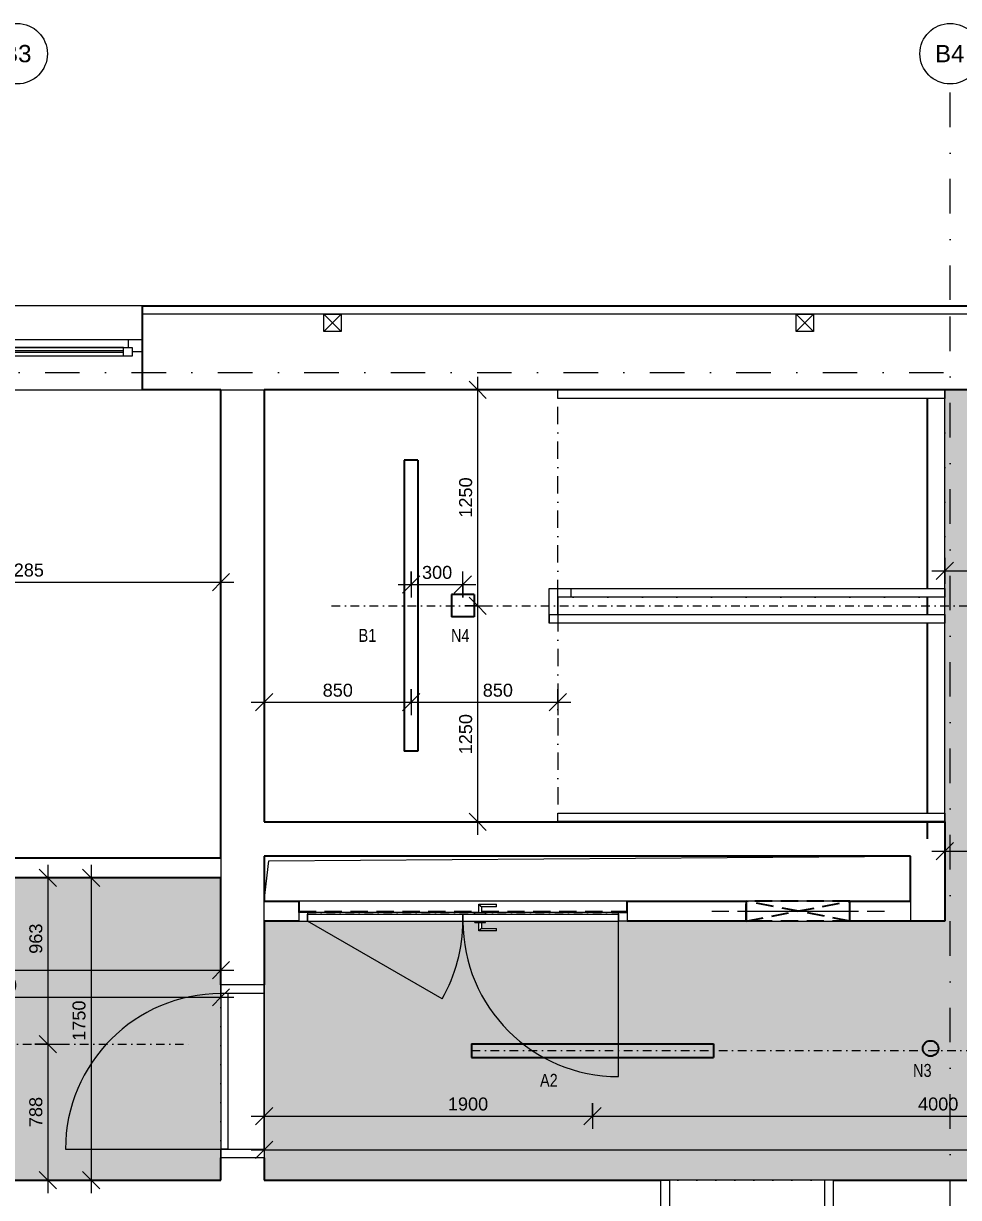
# Model space of a CAD drawing. Header units: millimetres. Extents: x -8169 to 42079, y -1655 to 57622.
# Drawn here: x 1807 to 7219, y 50828 to 57622 of the extents above; entities that cross this region are included whole.
import ezdxf

# ---------------------------------------------------------------- set-up
doc = ezdxf.new("R2010")
doc.units = ezdxf.units.MM
for name, pattern in [('ABMV_DashDot_2_2mm-S0_6mm', [110, 50, -30, 0, -30]), ('HA_Dash_3mm-S1mm', [150, 100, -50]), ('HA_DashDot_10mm-S3mm', [500, 200, -150, 0, -150]), ('HA_DashDot_2_2mm-S0_6mm', [110, 50, -30, 0, -30]), ('HA_DashDot_4mm-S1mm', [200, 100, -50, 0, -50])]:
    doc.linetypes.add(name, pattern=pattern)
for name, color, linetype, lineweight in [('-UNDERLAY_A-AREA-____-OTLN', 9, 'Continuous', 25), ('-UNDERLAY_A-FLOR-HRAL-OTLN', 9, 'Continuous', 9), ('-UNDERLAY_A-GENM-____-HDLN', 9, 'HA_Dash_3mm-S1mm', 9), ('-UNDERLAY_A-GENM-____-OTLN', 9, 'Continuous', 9), ('A-____-____-DIMS', 9, 'Continuous', 5), ('A-____-____-DIMS-50', 9, 'Continuous', 5), ('A-CLNG-____-OTLN', 9, 'Continuous', 9), ('A-CLNG-____-PATT', 9, 'Continuous', 9), ('A-DETL-____-OTLN', 9, 'Continuous', 25), ('A-DETL-GENF-OTLN', 9, 'Continuous', 9), ('A-DOOR-____-MCUT', 9, 'HA_DashDot_2_2mm-S0_6mm', 9), ('A-DOOR-____-OTLN', 9, 'Continuous', 9), ('A-DOOR-FRAM-OTLN', 9, 'Continuous', 9), ('A-GENM-____-HDLN', 9, 'HA_Dash_3mm-S1mm', 9), ('A-GENM-____-MCUT', 9, 'HA_Dash_3mm-S1mm', 25), ('A-GENM-____-OTLN', 9, 'Continuous', 9), ('A-GLAZ-____-MCUT', 9, 'Continuous', 5), ('A-GLAZ-____-OTLN', 9, 'Continuous', 5), ('A-WALL-____-MCUT', 9, 'Continuous', 25), ('A-WALL-____-OTLN', 9, 'Continuous', 9), ('E-LITE-EQPM-IDEN', 9, 'Continuous', 9), ('E-LITE-EQPM-OTLN', 9, 'Continuous', 9), ('I-WALL-____-MCUT', 9, 'Continuous', 25), ('I-WALL-____-OTLN', 9, 'Continuous', 9), ('M-HVAC-DUCT-OTLN', 9, 'Continuous', 9), ('S-GRID-____-IDEN', 9, 'Continuous', 9), ('S-GRID-____-OTLN', 9, 'Continuous', 5), ('S-STRS-____-MBND', 9, 'HA_DashDot_4mm-S1mm', 9)]:
    doc.layers.add(name, color=color, linetype=linetype, lineweight=lineweight)
doc.styles.add('Arial', font='arial.ttf', dxfattribs={"height": 100})
doc.styles.add('Arial_1', font='arial.ttf', dxfattribs={"height": 75})
doc.styles.add('Arial_2', font='arial.ttf', dxfattribs={"width": 0.8, "height": 75})
doc.dimstyles.new('Inner_Dimensions', dxfattribs={"dimscale": 304.8, "dimtxt": 76.519455, "dimasz": 0.328084, "dimexe": 0.246063, "dimexo": 0.0625, "dimgap": 0.032808, "dimtad": 1, "dimdec": 0, "dimzin": 0, "dimdsep": 46, "dimtxsty": 'Arial_1', "dimblk1": 'OBLIQUE', "dimblk2": 'OBLIQUE', "dimsah": 1, "dimcen": 0.09, "dimdle": 0.246063, "dimazin": 0, "dimtfac": 1, "dimtdec": 4, "dimtix": 1, "dimtmove": 0, "dimatfit": 3, "dimfxl": 0.246063, "dimfxlon": 1, "dimtvp": 1, "dimtolj": 1, "dimtzin": 0, "dimlwd": 9, "dimlwe": 9, "dimarcsym": 2})
doc.dimstyles.new('Inner_Dimensions_1', dxfattribs={"dimscale": 304.8, "dimtxt": 76.519455, "dimasz": 0.328084, "dimexe": 0.246063, "dimexo": 0.0625, "dimgap": 0.032808, "dimtad": 1, "dimdec": 0, "dimzin": 0, "dimdsep": 46, "dimtxsty": 'Arial_1', "dimblk1": 'OBLIQUE', "dimblk2": 'OBLIQUE', "dimsah": 1, "dimcen": 0.09, "dimdle": 0.246063, "dimazin": 0, "dimtfac": 1, "dimtdec": 4, "dimtix": 1, "dimtmove": 2, "dimatfit": 3, "dimfxl": 0.246063, "dimfxlon": 1, "dimtvp": 1, "dimtolj": 1, "dimtzin": 0, "dimlwd": 9, "dimlwe": 9, "dimarcsym": 2})

# ---------------------------------------------------------------- blocks, each defined once
blk = doc.blocks.new('Top Rail Type - Top Rail_Internal_-1408388-DPS_B - 1NP')
at = {"layer": '-UNDERLAY_A-FLOR-HRAL-OTLN'}
for p, q in [((4900.7, 55452.3), (4900.7, 55502.3)), ((4900.7, 55502.3), (7140.7, 55502.3)), ((7140.7, 55452.3), (4900.7, 55452.3)), ((7140.7, 55502.3), (7140.7, 55452.3))]:
    blk.add_line(p, q, dxfattribs=at)
blk = doc.blocks.new('Top Rail Type - Top Rail_Internal_-1408404-DPS_B - 1NP')
at = {"layer": '-UNDERLAY_A-FLOR-HRAL-OTLN'}
for p, q in [((4850.3, 54353.1), (4975.3, 54353.1)), ((4850.3, 54228.1), (4850.3, 54353.1)), ((4975.3, 54303.1), (4900.3, 54303.1)), ((4900.3, 54303.1), (4900.3, 54228.1)), ((4975.3, 54353.1), (7140.7, 54353.1)), ((4975.3, 54353.1), (4975.3, 54303.1)), ((7140.7, 54303.1), (4975.3, 54303.1)), ((7140.7, 54353.1), (7140.7, 54303.1)), ((4850.3, 54202.3), (4850.3, 54228.1)), ((4900.3, 54228.1), (4900.3, 54202.3)), ((4850.3, 54202.3), (4850.3, 54152.3)), ((4850.3, 54152.3), (4850.3, 54202.3)), ((4850.3, 54202.3), (7140.7, 54202.3)), ((7140.7, 54202.3), (7140.7, 54152.3)), ((7140.7, 54152.3), (4850.3, 54152.3))]:
    blk.add_line(p, q, dxfattribs=at)
blk = doc.blocks.new('Top Rail Type - Top Rail_Internal_-1876342-DPS_B - 1NP')
at = {"layer": '-UNDERLAY_A-FLOR-HRAL-OTLN'}
for p, q in [((4900.7, 53003.1), (4900.7, 53053.1)), ((4900.7, 53053.1), (7140.7, 53053.1)), ((7140.7, 53003.1), (4900.7, 53003.1)), ((7140.7, 53053.1), (7140.7, 53003.1))]:
    blk.add_line(p, q, dxfattribs=at)
blk = doc.blocks.new('HA_GM_Opening_Rectangle_WallBased - Default-2069226-DPS_B - 1NP')
at = {"layer": 'A-GENM-____-MCUT'}
for p, q in [((425, 57.5), (-175, -57.5)), ((-175, 57.5), (425, -57.5)), ((-175, 57.5), (-175, -57.5)), ((-175, 57.5), (425, 57.5)), ((425, 57.5), (425, -57.5)), ((-175, -57.5), (425, -57.5))]:
    blk.add_line(p, q, dxfattribs=at)
blk = doc.blocks.new('TB_Porotherm KP11_5_1000mm - TB_Porotherm KP11_5_1000mm-1925202-DPS_B - 1NP')
at = {"layer": '-UNDERLAY_A-GENM-____-HDLN'}
for p, q in [((500, 57.5), (-500, 57.5)), ((-500, 0), (500, 0)), ((-500, -57.5), (500, -57.5))]:
    blk.add_line(p, q, dxfattribs=at)
blk = doc.blocks.new('HA_DR_Single_Swing_Solid - In_BJ_900x2100_Vstupni-2124274-DPS_B - 1NP')
at = {"layer": 'A-DOOR-____-MCUT'}
for p, q in [((-450, 125), (450, 125)), ((-450, -125), (450, -125))]:
    blk.add_line(p, q, dxfattribs=at)
at = {"layer": 'A-DOOR-____-OTLN'}
for p, q in [((-500, 125), (500, 125)), ((-500, -125), (500, -125)), ((-450, -85), (-450, -125)), ((-450, -85), (450, -85)), ((-450, -125), (450, -125)), ((450, -85), (450, -125))]:
    blk.add_line(p, q, dxfattribs=at)
at = {"layer": 'A-DOOR-____-OTLN', "lineweight": 5}
blk.add_line((450, -1025), (450, -125), dxfattribs=at)
blk.add_arc((450, -125), 900, 180, 270, dxfattribs=at)
at = {"layer": 'A-DOOR-FRAM-OTLN'}
for p, q in [((-450, 125), (-500, 125)), ((-500, 125), (-500, -125)), ((450, 125), (-450, 125)), ((-450, 125), (-450, -125)), ((450, -125), (450, 125)), ((450, 125), (500, 125)), ((500, 125), (500, -125)), ((-500, -125), (-450, -125)), ((500, -125), (450, -125))]:
    blk.add_line(p, q, dxfattribs=at)
blk = doc.blocks.new('HA_DR_Single_Swing_Solid - In_BJ_900x2100_Vstupni-2124272-DPS_B - 1NP')
at = {"layer": 'A-DOOR-____-MCUT'}
for p, q in [((-450, 125), (450, 125)), ((-450, -125), (450, -125))]:
    blk.add_line(p, q, dxfattribs=at)
at = {"layer": 'A-DOOR-____-OTLN', "lineweight": 5}
blk.add_line((450, 1025), (450, 125), dxfattribs=at)
at = {"layer": 'A-DOOR-____-OTLN'}
for p, q in [((-500, 125), (500, 125)), ((450, 125), (-450, 125)), ((-450, 125), (-450, 85)), ((450, 85), (-450, 85)), ((450, 125), (450, 85)), ((-500, -125), (500, -125))]:
    blk.add_line(p, q, dxfattribs=at)
at = {"layer": 'A-DOOR-____-OTLN', "lineweight": 5}
blk.add_arc((450, 125), 900, 90, 180, dxfattribs=at)
at = {"layer": 'A-DOOR-FRAM-OTLN'}
for p, q in [((-500, 125), (-500, -125)), ((-450, 125), (-500, 125)), ((-450, 125), (-450, -125)), ((450, -125), (450, 125)), ((450, 125), (500, 125)), ((500, 125), (500, -125)), ((-500, -125), (-450, -125)), ((-450, -125), (450, -125)), ((500, -125), (450, -125))]:
    blk.add_line(p, q, dxfattribs=at)
blk = doc.blocks.new('HA_WD_SinglePanel - 1000x1500-1670803-DPS_B - 1NP')
at = {"layer": 'A-GLAZ-____-MCUT'}
for p, q in [((-500, 70), (-420, 70)), ((-420, 70), (-420, 25)), ((420, 25), (420, 70)), ((420, 70), (500, 70)), ((-440, 0), (-500, 0)), ((-440, -25), (-440, 25)), ((-440, 25), (-390, 25)), ((-390, 25), (-390, -25)), ((390, 5), (-390, 5)), ((390, -25), (390, 25)), ((390, 25), (440, 25)), ((440, 25), (440, -25)), ((500, 0), (440, 0)), ((-390, -25), (-440, -25)), ((390, -5), (-390, -5)), ((440, -25), (390, -25))]:
    blk.add_line(p, q, dxfattribs=at)
at = {"layer": 'A-GLAZ-____-OTLN'}
for p, q in [((-420, 70), (420, 70)), ((-440, 25), (-440, -25)), ((-440, 25), (440, 25)), ((390, 25), (-390, 25)), ((440, 25), (440, -25)), ((440, -25), (-440, -25)), ((390, -25), (-390, -25))]:
    blk.add_line(p, q, dxfattribs=at)
blk = doc.blocks.new('HA_GM_Shaft_Rectangle - Default-2031605-DPS_B - 1NP')
at = {"layer": 'A-DETL-GENF-OTLN'}
for p, q in [((26, -26), (3740, 0)), ((0, -260), (26, -26))]:
    blk.add_line(p, q, dxfattribs=at)
at = {"layer": 'A-GENM-____-OTLN'}
for p, q in [((0, -260), (0, 0)), ((0, 0), (3740, 0)), ((3740, 0), (3740, -260)), ((3740, -260), (0, -260))]:
    blk.add_line(p, q, dxfattribs=at)
blk = doc.blocks.new('HA_LF_GenericSymbol_Linear - svitidlo 1400x80-1812996-DPS_B - 1NP')
at = {"layer": 'E-LITE-EQPM-OTLN', "color": 11, "lineweight": 25}
for p, q in [((40, 700), (-40, 700)), ((-40, 700), (-40, -700)), ((40, 700), (40, -700)), ((40, -700), (-40, -700))]:
    blk.add_line(p, q, dxfattribs=at)
blk = doc.blocks.new('HA_LF_GenericSymbol_Linear - svitidlo 1683x80-1812998-DPS_B - 1NP')
at = {"layer": 'E-LITE-EQPM-OTLN', "color": 11, "lineweight": 25}
for p, q in [((40, 841.5), (-40, 841.5)), ((-40, 841.5), (-40, -841.5)), ((40, 841.5), (40, -841.5)), ((40, -841.5), (-40, -841.5))]:
    blk.add_line(p, q, dxfattribs=at)
blk = doc.blocks.new('HA_DR_Double_Swing_Solid_wCasing - In_1800x2100_900-1873957-DPS_B - 1NP')
at = {"layer": 'A-DOOR-____-MCUT'}
for p, q in [((-900, -7.5), (900, -7.5)), ((-900, -57.5), (900, -57.5))]:
    blk.add_line(p, q, dxfattribs=at)
at = {"layer": 'A-DOOR-____-OTLN'}
for p, q in [((92.5, -9.5), (92.5, 40)), ((92.5, 40), (195, 40)), ((107.5, 25), (107.5, -9.5)), ((195, 25), (107.5, 25)), ((195, 25), (195, 40)), ((-900, -57.5), (-900, -17.5)), ((-900, -17.5), (0, -17.5)), ((-900, -57.5), (0, -57.5)), ((0, -57.5), (0, -17.5)), ((0, -17.5), (0, -57.5)), ((0, -17.5), (900, -17.5)), ((0, -57.5), (900, -57.5)), ((130, -9.5), (70, -9.5)), ((70, -17.5), (70, -9.5)), ((70, -65.5), (70, -57.5)), ((70, -65.5), (130, -65.5)), ((92.5, -115), (92.5, -65.5)), ((107.5, -65.5), (107.5, -100)), ((130, -17.5), (130, -9.5)), ((130, -65.5), (130, -57.5)), ((900, -17.5), (900, -57.5)), ((195, -115), (92.5, -115)), ((107.5, -100), (195, -100)), ((195, -115), (195, -100))]:
    blk.add_line(p, q, dxfattribs=at)
at = {"layer": 'A-DOOR-____-OTLN', "lineweight": 5}
for p, q in [((-120.6, -507.5), (-900, -57.5)), ((900, -957.5), (900, -57.5))]:
    blk.add_line(p, q, dxfattribs=at)
for centre, start, end in [((-900, -57.5), 330, 360), ((900, -57.5), 180, 270)]:
    blk.add_arc(centre, 900, start, end, dxfattribs=at)
at = {"layer": 'A-DOOR-____-OTLN'}
for points in [[(92.5, 40), (92.5, 40), (92.6, 39.9), (93.1, 39.4), (93.5, 39), (93.9, 38.6), (94.4, 38.1), (94.8, 37.7), (95.4, 37.1), (96.1, 36.4), (96.7, 35.8), (97.1, 35.4), (97.6, 34.9), (98.1, 34.4), (98.5, 34), (99, 33.5), (99.5, 33), (100, 32.5), (100.5, 32), (101, 31.5), (101.5, 31), (101.9, 30.6), (102.4, 30.1), (102.9, 29.6), (103.3, 29.2), (103.8, 28.7), (104.2, 28.3), (104.7, 27.8), (105.2, 27.3), (105.6, 26.9), (106.1, 26.4), (106.5, 26), (106.9, 25.6), (107.4, 25.1), (107.5, 25), (107.5, 25)], [(107.5, -100), (107.5, -100), (107.4, -100.1), (106.9, -100.6), (106.5, -101), (106.1, -101.4), (105.6, -101.9), (105.2, -102.3), (104.6, -102.9), (103.9, -103.6), (103.3, -104.2), (102.9, -104.6), (102.4, -105.1), (101.9, -105.6), (101.5, -106), (101, -106.5), (100.5, -107), (100, -107.5), (99.5, -108), (99, -108.5), (98.5, -109), (98.1, -109.4), (97.6, -109.9), (97.1, -110.4), (96.7, -110.8), (96.2, -111.3), (95.8, -111.7), (95.3, -112.2), (94.8, -112.7), (94.4, -113.1), (93.9, -113.6), (93.5, -114), (93.1, -114.4), (92.6, -114.9), (92.5, -115), (92.5, -115)]]:
    blk.add_open_spline(points, degree=3, knots=[0, 0, 0, 0, 0.083333, 0.125, 0.166667, 0.208333, 0.229167, 0.25, 0.291667, 0.333333, 0.354167, 0.375, 0.395833, 0.416667, 0.4375, 0.458333, 0.479167, 0.5, 0.520833, 0.541667, 0.5625, 0.583333, 0.604167, 0.625, 0.645833, 0.666667, 0.6875, 0.708333, 0.75, 0.770833, 0.791667, 0.833333, 0.875, 0.916667, 1, 1, 1, 1], dxfattribs=at)
at = {"layer": 'A-DOOR-FRAM-OTLN'}
for p, q in [((-900, -7.5), (-950, -7.5)), ((-950, -7.5), (-950, -57.5)), ((-950, -57.5), (-900, -57.5)), ((92.5, -7.5), (-900, -7.5)), ((-900, -7.5), (-900, -57.5)), ((900, -7.5), (107.5, -7.5)), ((900, -57.5), (900, -7.5)), ((900, -7.5), (950, -7.5)), ((950, -57.5), (900, -57.5)), ((950, -7.5), (950, -57.5))]:
    blk.add_line(p, q, dxfattribs=at)
blk = doc.blocks.new('HA_LF_N3l - N3-1882355-DPS_B - 1NP')
at = {"layer": 'E-LITE-EQPM-OTLN', "color": 11, "lineweight": 25}
blk.add_circle((0, 0), 45, dxfattribs=at)
blk = doc.blocks.new('HA_LF_N4 - svitidlo 130x130-1883583-DPS_B - 1NP')
at = {"layer": 'E-LITE-EQPM-OTLN', "color": 11, "lineweight": 25}
for p, q in [((65, 65), (-65, 65)), ((-65, 65), (-65, -65)), ((65, 65), (65, -65)), ((65, -65), (-65, -65))]:
    blk.add_line(p, q, dxfattribs=at)
blk = doc.blocks.new('TB_Porotherm KP11_5_1000mm - TB_Porotherm KP11_5_1000mm-V3-DPS_B - 1NP')
at = {"layer": 'A-GENM-____-HDLN'}
for p, q in [((300, 57.5), (-300, 57.5)), ((-300, 0), (300, 0)), ((-300, -57.5), (300, -57.5))]:
    blk.add_line(p, q, dxfattribs=at)
blk = doc.blocks.new('TB_Porotherm KP11_5_2000mm - TB_Porotherm KP11_5_2000mm-V4-DPS_B - 1NP')
at = {"layer": 'A-GENM-____-HDLN'}
for p, q in [((950, 57.5), (-950, 57.5)), ((-950, 0), (92.6, 0)), ((107.5, 0), (950, 0))]:
    blk.add_line(p, q, dxfattribs=at)
blk = doc.blocks.new('HA_GM_Opening_Rectangle_WallBased - Default-2069058-DPS_B - 1NP')
at = {"layer": 'A-GENM-____-MCUT'}
for p, q in [((425, 57.5), (-175, -57.5)), ((-175, 57.5), (425, -57.5)), ((-175, 57.5), (-175, -57.5)), ((-175, 57.5), (425, 57.5)), ((425, 57.5), (425, -57.5)), ((-175, -57.5), (425, -57.5))]:
    blk.add_line(p, q, dxfattribs=at)
blk = doc.blocks.new('Grid - Radius 3_5mm-353793-DPS_B - 1NP')
at = {"layer": 'S-GRID-____-IDEN'}
blk.add_circle((0, 0), 3.5, dxfattribs=at)
blk = doc.blocks.new('DIMBLOCK39-DPS_B - 1NP')
at = {"layer": 'A-____-____-DIMS-50', "lineweight": 9}
for p, q in [((665.7, 54314.3), (665.7, 54464.3)), ((665.7, 54389.3), (715.7, 54439.3)), ((2950.7, 54464.3), (2950.7, 54314.3)), ((2950.7, 54389.3), (2950.7, 54464.3)), ((2950.7, 54389.3), (3000.7, 54439.3)), ((665.7, 54389.3), (615.7, 54339.3)), ((665.7, 54389.3), (3025.7, 54389.3)), ((665.7, 54389.3), (665.7, 54314.3)), ((2950.7, 54389.3), (2900.7, 54339.3))]:
    blk.add_line(p, q, dxfattribs=at)
at = {"layer": 'A-____-____-DIMS-50', "color": 0, "lineweight": 9, "insert": (1692.8, 54496.7), "char_height": 75, "width": 276.883, "attachment_point": 1, "line_spacing_factor": 0.941778, "style": 'Arial_1'}
blk.add_mtext('2285', dxfattribs=at)
blk = doc.blocks.new('_Oblique')
at = {"color": 0, "linetype": 'ByBlock', "lineweight": -2}
blk.add_line((-0.5, -0.5), (0.5, 0.5), dxfattribs=at)
blk = doc.blocks.new('DIMBLOCK56-DPS_B - 1NP')
at = {"layer": 'A-____-____-DIMS-50', "lineweight": 9}
for p, q in [((1948.6, 52677.7), (1898.6, 52727.7)), ((1948.6, 52752.7), (1948.6, 51715.2)), ((2023.6, 52677.7), (1873.6, 52677.7)), ((1948.6, 52677.7), (1998.6, 52627.7)), ((1948.6, 52677.7), (2023.6, 52677.7)), ((1873.6, 51715.2), (2023.6, 51715.2)), ((1948.6, 51715.2), (1873.6, 51715.2)), ((1948.6, 51715.2), (1898.6, 51765.2)), ((1948.6, 51715.2), (1998.6, 51665.2))]:
    blk.add_line(p, q, dxfattribs=at)
at = {"layer": 'A-____-____-DIMS-50', "color": 0, "lineweight": 9, "insert": (1841.2, 52238.3), "char_height": 75, "width": 207.662, "attachment_point": 1, "rotation": 90, "line_spacing_factor": 0.941778, "style": 'Arial_1'}
blk.add_mtext('963', dxfattribs=at)
blk = doc.blocks.new('DIMBLOCK57-DPS_B - 1NP')
at = {"layer": 'A-____-____-DIMS-50', "lineweight": 9}
for p, q in [((1873.6, 51715.2), (2023.6, 51715.2)), ((1948.6, 51715.2), (1873.6, 51715.2)), ((1948.6, 51715.2), (1898.6, 51765.2)), ((1948.6, 51715.2), (1948.6, 50852.7)), ((1948.6, 51715.2), (1998.6, 51665.2)), ((1948.6, 50927.7), (1898.6, 50977.7)), ((2023.6, 50927.7), (1873.6, 50927.7)), ((1948.6, 50927.7), (1998.6, 50877.7)), ((1948.6, 50927.7), (2023.6, 50927.7))]:
    blk.add_line(p, q, dxfattribs=at)
at = {"layer": 'A-____-____-DIMS-50', "color": 0, "lineweight": 9, "insert": (1841.2, 51234.9), "char_height": 75, "width": 207.662, "attachment_point": 1, "rotation": 90, "line_spacing_factor": 0.941778, "style": 'Arial_1'}
blk.add_mtext('788', dxfattribs=at)
blk = doc.blocks.new('DIMBLOCK62-DPS_B - 1NP')
at = {"layer": 'A-____-____-DIMS-50', "lineweight": 9}
for p, q in [((910.7, 51911.3), (910.7, 52061.3)), ((2950.7, 52061.3), (2950.7, 51911.3)), ((2950.7, 51986.3), (2950.7, 52061.3)), ((910.7, 51986.3), (860.7, 51936.3)), ((910.7, 51986.3), (960.7, 52036.3)), ((910.7, 51986.3), (3025.7, 51986.3)), ((910.7, 51986.3), (910.7, 51911.3)), ((2950.7, 51986.3), (2900.7, 51936.3)), ((2950.7, 51986.3), (3000.7, 52036.3))]:
    blk.add_line(p, q, dxfattribs=at)
at = {"layer": 'A-____-____-DIMS-50', "color": 0, "lineweight": 9, "insert": (1537, 52093.7), "char_height": 75, "width": 276.883, "attachment_point": 1, "line_spacing_factor": 0.941778, "style": 'Arial_1'}
blk.add_mtext('2040', dxfattribs=at)
blk = doc.blocks.new('DIMBLOCK63-DPS_B - 1NP')
at = {"layer": 'A-____-____-DIMS-50', "lineweight": 9}
for p, q in [((3200.7, 51374.3), (3200.7, 51224.3)), ((3200.7, 51299.3), (3200.7, 51374.3)), ((5100.7, 51374.3), (5100.7, 51224.3)), ((5100.7, 51299.3), (5100.7, 51374.3)), ((3200.7, 51299.3), (3250.7, 51349.3)), ((5100.7, 51299.3), (5150.7, 51349.3)), ((3125.7, 51299.3), (5100.7, 51299.3)), ((3200.7, 51299.3), (3150.7, 51249.3)), ((5100.7, 51299.3), (5050.7, 51249.3))]:
    blk.add_line(p, q, dxfattribs=at)
at = {"layer": 'A-____-____-DIMS-50', "color": 0, "lineweight": 9, "insert": (4264, 51406.6), "char_height": 75, "width": 276.883, "attachment_point": 1, "line_spacing_factor": 0.941778, "style": 'Arial_1'}
blk.add_mtext('1900', dxfattribs=at)
blk = doc.blocks.new('DIMBLOCK64-DPS_B - 1NP')
at = {"layer": 'A-____-____-DIMS-50', "lineweight": 9}
for p, q in [((5100.7, 51374.3), (5100.7, 51224.3)), ((5100.7, 51299.3), (5100.7, 51374.3)), ((9100.7, 51374.3), (9100.7, 51224.3)), ((9100.7, 51299.3), (9100.7, 51374.3)), ((5100.7, 51299.3), (5150.7, 51349.3)), ((9100.7, 51299.3), (9150.7, 51349.3)), ((5100.7, 51299.3), (5050.7, 51249.3)), ((5100.7, 51299.3), (9100.7, 51299.3)), ((9100.7, 51299.3), (9050.7, 51249.3))]:
    blk.add_line(p, q, dxfattribs=at)
at = {"layer": 'A-____-____-DIMS-50', "color": 0, "lineweight": 9, "insert": (6985.3, 51406.6), "char_height": 75, "width": 276.883, "attachment_point": 1, "line_spacing_factor": 0.941778, "style": 'Arial_1'}
blk.add_mtext('4000', dxfattribs=at)
blk = doc.blocks.new('DIMBLOCK67-DPS_B - 1NP')
at = {"layer": 'A-____-____-DIMS-50', "lineweight": 9}
for p, q in [((7140.7, 54530.3), (7140.7, 54380.3)), ((7140.7, 54455.3), (7140.7, 54530.3)), ((7140.7, 54455.3), (7190.7, 54505.3)), ((8040.7, 54530.3), (8040.7, 54380.3)), ((8040.7, 54455.3), (8040.7, 54530.3)), ((8040.7, 54455.3), (8090.7, 54505.3)), ((7065.7, 54455.3), (8040.7, 54455.3)), ((7140.7, 54455.3), (7090.7, 54405.3)), ((8040.7, 54455.3), (7990.7, 54405.3))]:
    blk.add_line(p, q, dxfattribs=at)
at = {"layer": 'A-____-____-DIMS-50', "color": 0, "lineweight": 9, "insert": (7504.2, 54562.7), "char_height": 75, "width": 207.662, "attachment_point": 1, "line_spacing_factor": 0.941778, "style": 'Arial_1'}
blk.add_mtext('900', dxfattribs=at)
blk = doc.blocks.new('DIMBLOCK125-DPS_B - 1NP')
at = {"layer": 'A-____-____-DIMS-50', "lineweight": 9}
for p, q in [((3200.7, 53769), (3200.7, 53619)), ((3200.7, 53694), (3200.7, 53769)), ((4050.7, 53769), (4050.7, 53619)), ((4050.7, 53694), (4050.7, 53769)), ((3125.7, 53694), (4050.7, 53694)), ((3200.7, 53694), (3150.7, 53644)), ((3200.7, 53694), (3250.7, 53744)), ((4050.7, 53694), (4000.7, 53644)), ((4050.7, 53694), (4100.7, 53744))]:
    blk.add_line(p, q, dxfattribs=at)
at = {"layer": 'A-____-____-DIMS-50', "color": 0, "lineweight": 9, "insert": (3539.2, 53801.3), "char_height": 75, "width": 207.662, "attachment_point": 1, "line_spacing_factor": 0.941778, "style": 'Arial_1'}
blk.add_mtext('850', dxfattribs=at)
blk = doc.blocks.new('DIMBLOCK126-DPS_B - 1NP')
at = {"layer": 'A-____-____-DIMS-50', "lineweight": 9}
for p, q in [((4050.7, 53769), (4050.7, 53619)), ((4050.7, 53694), (4050.7, 53769)), ((4900.7, 53769), (4900.7, 53619)), ((4900.7, 53694), (4900.7, 53769)), ((4050.7, 53694), (4000.7, 53644)), ((4050.7, 53694), (4100.7, 53744)), ((4050.7, 53694), (4975.7, 53694)), ((4900.7, 53694), (4850.7, 53644)), ((4900.7, 53694), (4950.7, 53744))]:
    blk.add_line(p, q, dxfattribs=at)
at = {"layer": 'A-____-____-DIMS-50', "color": 0, "lineweight": 9, "insert": (4465.6, 53801.3), "char_height": 75, "width": 207.662, "attachment_point": 1, "line_spacing_factor": 0.941778, "style": 'Arial_1'}
blk.add_mtext('850', dxfattribs=at)
blk = doc.blocks.new('DIMBLOCK127-DPS_B - 1NP')
at = {"layer": 'A-____-____-DIMS-50', "lineweight": 9}
for p, q in [((4436.4, 54252.7), (4386.4, 54302.7)), ((4361.4, 54252.7), (4511.4, 54252.7)), ((4436.4, 54252.7), (4361.4, 54252.7)), ((4436.4, 52927.7), (4436.4, 54252.7)), ((4436.4, 54252.7), (4486.4, 54202.7)), ((4361.4, 53002.7), (4511.4, 53002.7)), ((4436.4, 53002.7), (4361.4, 53002.7)), ((4436.4, 53002.7), (4386.4, 53052.7)), ((4436.4, 53002.7), (4486.4, 52952.7))]:
    blk.add_line(p, q, dxfattribs=at)
at = {"layer": 'A-____-____-DIMS-50', "color": 0, "lineweight": 9, "insert": (4329, 53392.6), "char_height": 75, "width": 276.883, "attachment_point": 1, "rotation": 90, "line_spacing_factor": 0.941778, "style": 'Arial_1'}
blk.add_mtext('1250', dxfattribs=at)
blk = doc.blocks.new('DIMBLOCK128-DPS_B - 1NP')
at = {"layer": 'A-____-____-DIMS-50', "lineweight": 9}
for p, q in [((4436.4, 55502.7), (4386.4, 55552.7)), ((4436.4, 54252.7), (4436.4, 55577.7)), ((4361.4, 55502.7), (4511.4, 55502.7)), ((4436.4, 55502.7), (4361.4, 55502.7)), ((4436.4, 55502.7), (4486.4, 55452.7)), ((4436.4, 54252.7), (4386.4, 54302.7)), ((4361.4, 54252.7), (4511.4, 54252.7)), ((4436.4, 54252.7), (4361.4, 54252.7)), ((4436.4, 54252.7), (4486.4, 54202.7))]:
    blk.add_line(p, q, dxfattribs=at)
at = {"layer": 'A-____-____-DIMS-50', "color": 0, "lineweight": 9, "insert": (4329, 54762.4), "char_height": 75, "width": 276.883, "attachment_point": 1, "rotation": 90, "line_spacing_factor": 0.941778, "style": 'Arial_1'}
blk.add_mtext('1250', dxfattribs=at)
blk = doc.blocks.new('DIMBLOCK168-DPS_B - 1NP')
at = {"layer": 'A-____-____-DIMS-50', "lineweight": 9}
for p, q in [((165.7, 52217.9), (165.7, 52067.9)), ((165.7, 52142.9), (165.7, 52217.9)), ((165.7, 52142.9), (215.7, 52192.9)), ((2950.7, 52217.9), (2950.7, 52067.9)), ((2950.7, 52142.9), (2950.7, 52217.9)), ((2950.7, 52142.9), (3000.7, 52192.9)), ((90.7, 52142.9), (3025.7, 52142.9)), ((165.7, 52142.9), (115.7, 52092.9)), ((2950.7, 52142.9), (2900.7, 52092.9))]:
    blk.add_line(p, q, dxfattribs=at)
at = {"layer": 'A-____-____-DIMS-50', "color": 0, "lineweight": 9, "insert": (1442.8, 52250.3), "char_height": 75, "width": 276.883, "attachment_point": 1, "line_spacing_factor": 0.941778, "style": 'Arial_1'}
blk.add_mtext('2785', dxfattribs=at)
blk = doc.blocks.new('DIMBLOCK180-DPS_B - 1NP')
at = {"layer": 'A-____-____-DIMS-50', "lineweight": 9}
for p, q in [((4050.7, 54450.7), (4050.7, 54300.7)), ((4050.7, 54375.7), (4050.7, 54450.7)), ((4050.7, 54375.7), (4100.7, 54425.7)), ((4350.7, 54300.7), (4350.7, 54450.7)), ((4350.7, 54375.7), (4400.7, 54425.7)), ((3975.7, 54375.7), (4425.7, 54375.7)), ((4050.7, 54375.7), (4000.7, 54325.7)), ((4350.7, 54375.7), (4300.7, 54325.7)), ((4350.7, 54375.7), (4350.7, 54300.7))]:
    blk.add_line(p, q, dxfattribs=at)
at = {"layer": 'A-____-____-DIMS-50', "color": 0, "lineweight": 9, "insert": (4114.2, 54483.1), "char_height": 75, "width": 207.662, "attachment_point": 1, "line_spacing_factor": 0.941778, "style": 'Arial_1'}
blk.add_mtext('300', dxfattribs=at)
blk = doc.blocks.new('DIMBLOCK183-DPS_B - 1NP')
at = {"layer": 'A-____-____-DIMS-50', "lineweight": 9}
for p, q in [((2198.6, 52677.7), (2148.6, 52727.7)), ((2198.6, 52752.7), (2198.6, 50852.7)), ((2273.6, 52677.7), (2123.6, 52677.7)), ((2198.6, 52677.7), (2248.6, 52627.7)), ((2198.6, 52677.7), (2273.6, 52677.7)), ((2198.6, 50927.7), (2148.6, 50977.7)), ((2273.6, 50927.7), (2123.6, 50927.7)), ((2198.6, 50927.7), (2248.6, 50877.7)), ((2198.6, 50927.7), (2273.6, 50927.7))]:
    blk.add_line(p, q, dxfattribs=at)
at = {"layer": 'A-____-____-DIMS-50', "color": 0, "lineweight": 9, "insert": (2091.2, 51734.8), "char_height": 75, "width": 276.883, "attachment_point": 1, "rotation": 90, "line_spacing_factor": 0.941778, "style": 'Arial_1'}
blk.add_mtext('1750', dxfattribs=at)
blk = doc.blocks.new('DIMBLOCK184-DPS_B - 1NP')
at = {"layer": 'A-____-____-DIMS-50', "lineweight": 9}
for p, q in [((3200.7, 51178.6), (3200.7, 51028.6)), ((3200.7, 51103.6), (3200.7, 51178.6)), ((15145.7, 51178.6), (15145.7, 51028.6)), ((15145.7, 51103.6), (15145.7, 51178.6)), ((3125.7, 51103.6), (15220.7, 51103.6)), ((3200.7, 51103.6), (3150.7, 51053.6)), ((3200.7, 51103.6), (3250.7, 51153.6)), ((15145.7, 51103.6), (15095.7, 51053.6)), ((15145.7, 51103.6), (15195.7, 51153.6))]:
    blk.add_line(p, q, dxfattribs=at)
at = {"layer": 'A-____-____-DIMS-50', "color": 0, "lineweight": 9, "insert": (9029, 51211), "char_height": 75, "width": 346.103, "attachment_point": 1, "line_spacing_factor": 0.941778, "style": 'Arial_1'}
blk.add_mtext('11945', dxfattribs=at)
blk = doc.blocks.new('DIMBLOCK186-DPS_B - 1NP')
at = {"layer": 'A-____-____-DIMS-50', "lineweight": 9}
for p, q in [((7140.7, 52906.6), (7140.7, 52756.6)), ((7140.7, 52831.6), (7140.7, 52906.6)), ((7140.7, 52831.6), (7190.7, 52881.6)), ((8940.7, 52906.6), (8940.7, 52756.6)), ((8940.7, 52831.6), (8940.7, 52906.6)), ((8940.7, 52831.6), (8990.7, 52881.6)), ((7065.7, 52831.6), (9015.7, 52831.6)), ((7140.7, 52831.6), (7090.7, 52781.6)), ((8940.7, 52831.6), (8890.7, 52781.6))]:
    blk.add_line(p, q, dxfattribs=at)
at = {"layer": 'A-____-____-DIMS-50', "color": 0, "lineweight": 9, "insert": (7925.3, 52939), "char_height": 75, "width": 276.883, "attachment_point": 1, "line_spacing_factor": 0.941778, "style": 'Arial_1'}
blk.add_mtext('1800', dxfattribs=at)

msp = doc.modelspace()

# ---------------------------------------------------------------- hatches: boundary and pattern name
at = {"layer": 'A-CLNG-____-PATT'}
msp.add_hatch(color=256, dxfattribs=at).paths.add_polyline_path([(14855.7, 50927.7), (15145.7, 50927.7), (15145.7, 52427.7), (8940.7, 52427.7), (8940.7, 55502.7), (7140.7, 55502.7), (7140.7, 52427.7), (4480.7, 52427.7), (4480.7, 52419.7), (4458.2, 52419.7), (4458.2, 52385.2), (4545.7, 52385), (4545.7, 52370.2), (4443.2, 52370.5), (4443.2, 52419.7), (4420.7, 52419.7), (4420.7, 52427.7), (3200.7, 52427.7), (3200.7, 50927.7), (14740.7, 50927.7)])
h = msp.add_hatch(color=256, dxfattribs=at)
h.paths.add_polyline_path([(1645.7, 48942.7), (1645.7, 50927.7), (2950.7, 50927.7), (2950.7, 52677.7), (175.7, 52677.7), (175.7, 51940.2), (195.7, 51940.2), (195.7, 50915.2), (175.7, 50915.2), (175.7, 48942.7), (1639.7, 48942.7)])
h.paths.add_polyline_path([(910.7, 51242.4), (901.6, 51243.6), (893.2, 51247.1), (885.9, 51252.6), (880.4, 51259.9), (876.9, 51268.3), (875.7, 51277.4), (876.9, 51286.4), (880.4, 51294.9), (885.9, 51302.1), (893.2, 51307.7), (901.6, 51311.2), (910.7, 51312.4), (919.7, 51311.2), (928.2, 51307.7), (935.4, 51302.1), (941, 51294.9), (944.5, 51286.4), (945.7, 51277.4), (944.5, 51268.3), (941, 51259.9), (935.4, 51252.6), (928.2, 51247.1), (919.7, 51243.6)])

# ---------------------------------------------------------------- linework, layer by layer
at = {"layer": '-UNDERLAY_A-AREA-____-OTLN'}
for p, q in [((7040.7, 54353.1), (7040.7, 55452.3)), ((7040.7, 54202.3), (7040.7, 54303.1)), ((7040.7, 53053.1), (7040.7, 54152.3)), ((7040.7, 52902.7), (7040.7, 53003.1))]:
    msp.add_line(p, q, dxfattribs=at)
at = {"layer": 'A-CLNG-____-OTLN'}
msp.add_line((7140.7, 53002.7), (7140.7, 55502.7), dxfattribs=at)
at = {"layer": 'A-DETL-____-OTLN', "linetype": 'ABMV_DashDot_2_2mm-S0_6mm', "lineweight": 5}
for p, q in [((3590.7, 54252.7), (8490.7, 54252.7)), ((-1609.3, 51715.2), (2790.7, 51715.2)), ((4400.7, 51677.7), (13900.7, 51677.7))]:
    msp.add_line(p, q, dxfattribs=at)
at = {"layer": 'A-WALL-____-MCUT'}
for p, q in [((2495.7, 55502.7), (2495.7, 55987.7)), ((2495.7, 55987.7), (7495.7, 55987.7)), ((2950.7, 55502.7), (2495.7, 55502.7)), ((7495.7, 55502.7), (3200.7, 55502.7))]:
    msp.add_line(p, q, dxfattribs=at)
at = {"layer": 'A-WALL-____-MCUT', "lineweight": 9}
for p, q in [((2495.7, 55942.7), (7495.7, 55942.7)), ((2950.7, 55502.7), (3200.7, 55502.7)), ((2950.7, 52792.7), (2950.7, 52677.7)), ((3200.7, 52427.7), (3200.7, 52542.7)), ((6940.7, 52542.7), (6940.7, 52427.7))]:
    msp.add_line(p, q, dxfattribs=at)
at = {"layer": 'A-WALL-____-OTLN'}
for p, q in [((2495.7, 55987.7), (1495.7, 55987.7)), ((1495.7, 55502.7), (2495.7, 55502.7))]:
    msp.add_line(p, q, dxfattribs=at)
at = {"layer": 'I-WALL-____-MCUT'}
for p, q in [((2950.7, 52792.7), (2950.7, 55502.7)), ((3200.7, 55502.7), (3200.7, 53002.7)), ((3200.7, 53002.7), (7140.7, 53002.7)), ((7140.7, 53002.7), (7140.7, 52427.7)), ((3200.7, 52802.7), (3200.7, 52542.7)), ((6940.7, 52802.7), (3200.7, 52802.7)), ((6940.7, 52542.7), (6940.7, 52802.7)), ((60.7, 52792.7), (2950.7, 52792.7)), ((2950.7, 52677.7), (175.7, 52677.7)), ((2950.7, 52057.7), (2950.7, 52677.7)), ((3200.7, 52542.7), (3400.7, 52542.7)), ((3400.7, 52542.7), (3400.7, 52477.7)), ((5300.7, 52542.7), (5990.7, 52542.7)), ((5300.7, 52477.7), (5300.7, 52542.7)), ((5990.7, 52542.7), (5990.7, 52427.7)), ((6590.7, 52542.7), (6940.7, 52542.7)), ((6590.7, 52427.7), (6590.7, 52542.7)), ((3200.7, 52427.7), (3200.7, 52057.7)), ((3400.7, 52427.7), (3200.7, 52427.7)), ((5990.7, 52427.7), (5300.7, 52427.7)), ((7140.7, 52427.7), (6590.7, 52427.7)), ((2950.7, 50927.7), (2950.7, 51057.7)), ((3200.7, 51057.7), (3200.7, 50927.7)), ((1645.7, 50927.7), (2950.7, 50927.7)), ((3200.7, 50927.7), (5495.7, 50927.7)), ((6495.7, 50927.7), (15145.7, 50927.7))]:
    msp.add_line(p, q, dxfattribs=at)
at = {"layer": 'I-WALL-____-OTLN'}
for p, q in [((5300.7, 52542.7), (3400.7, 52542.7)), ((6590.7, 52542.7), (5990.7, 52542.7)), ((5990.7, 52427.7), (6590.7, 52427.7))]:
    msp.add_line(p, q, dxfattribs=at)
at = {"layer": 'M-HVAC-DUCT-OTLN', "lineweight": 5}
for p, q in [((3645.7, 55840.5), (3545.7, 55940.5)), ((3645.7, 55940.5), (3545.7, 55840.5)), ((3545.7, 55940.5), (3645.7, 55940.5)), ((3545.7, 55840.5), (3545.7, 55940.5)), ((3645.7, 55940.5), (3645.7, 55840.5)), ((6380.7, 55840.5), (6280.7, 55940.5)), ((6380.7, 55940.5), (6280.7, 55840.5)), ((6280.7, 55940.5), (6380.7, 55940.5)), ((6280.7, 55840.5), (6280.7, 55940.5)), ((6380.7, 55940.5), (6380.7, 55840.5)), ((3645.7, 55840.5), (3545.7, 55840.5)), ((6380.7, 55840.5), (6280.7, 55840.5))]:
    msp.add_line(p, q, dxfattribs=at)
at = {"layer": 'S-GRID-____-OTLN', "linetype": 'HA_DashDot_10mm-S3mm', "lineweight": 9}
for p, q in [((7170.7, 56022.4), (7170.7, 57272.4)), ((7170.7, 38723.5), (7170.7, 56022.4)), ((-6569.3, 55602.7), (20509.1, 55602.7))]:
    msp.add_line(p, q, dxfattribs=at)
at = {"layer": 'S-STRS-____-MBND'}
for p, q in [((4900.7, 54302.7), (4900.7, 55502.7)), ((7140.7, 55502.7), (5020.7, 55502.7)), ((7140.7, 54302.7), (7140.7, 55502.7)), ((4900.7, 54202.7), (4900.7, 54302.7)), ((7140.7, 54302.7), (4900.7, 54302.7)), ((4900.7, 54202.7), (4900.7, 53002.7)), ((4900.7, 54202.7), (7140.7, 54202.7))]:
    msp.add_line(p, q, dxfattribs=at)

# ---------------------------------------------------------------- block references
at = {"layer": '-UNDERLAY_A-FLOR-HRAL-OTLN'}
for name in ['Top Rail Type - Top Rail_Internal_-1408388-DPS_B - 1NP', 'Top Rail Type - Top Rail_Internal_-1408404-DPS_B - 1NP', 'Top Rail Type - Top Rail_Internal_-1876342-DPS_B - 1NP']:
    msp.add_blockref(name, (0, 0), dxfattribs=at)
at = {"layer": '-UNDERLAY_A-GENM-____-OTLN'}
msp.add_blockref('TB_Porotherm KP11_5_1000mm - TB_Porotherm KP11_5_1000mm-1925202-DPS_B - 1NP', (6290.7, 52485.2), dxfattribs=at)
at = {"layer": '-UNDERLAY_A-GENM-____-OTLN', "rotation": 180}
msp.add_blockref('HA_GM_Opening_Rectangle_WallBased - Default-2069226-DPS_B - 1NP', (6415.7, 52485.2), dxfattribs=at)
at = {"layer": 'A-DOOR-____-OTLN'}
msp.add_blockref('HA_DR_Double_Swing_Solid_wCasing - In_1800x2100_900-1873957-DPS_B - 1NP', (4350.7, 52485.2), dxfattribs=at)
for name, p, rotation in [('HA_DR_Single_Swing_Solid - In_BJ_900x2100_Vstupni-2124274-DPS_B - 1NP', (3075.7, 51557.7), 269.9999999999998), ('HA_DR_Single_Swing_Solid - In_BJ_900x2100_Vstupni-2124272-DPS_B - 1NP', (5995.7, 50802.7), 180)]:
    msp.add_blockref(name, p, dxfattribs=dict(at, rotation=rotation))
at = {"layer": 'A-GENM-____-OTLN', "lineweight": 5}
msp.add_blockref('HA_GM_Shaft_Rectangle - Default-2031605-DPS_B - 1NP', (3200.7, 52802.7), dxfattribs=at)
at = {"layer": 'A-GENM-____-OTLN'}
for name, p in [('TB_Porotherm KP11_5_2000mm - TB_Porotherm KP11_5_2000mm-V4-DPS_B - 1NP', (4350.7, 52485.2)), ('TB_Porotherm KP11_5_1000mm - TB_Porotherm KP11_5_1000mm-V3-DPS_B - 1NP', (6290.7, 52485.2))]:
    msp.add_blockref(name, p, dxfattribs=at)
at = {"layer": 'A-GENM-____-OTLN', "rotation": 180}
msp.add_blockref('HA_GM_Opening_Rectangle_WallBased - Default-2069058-DPS_B - 1NP', (6415.7, 52485.2), dxfattribs=at)
at = {"layer": 'A-GLAZ-____-OTLN'}
msp.add_blockref('HA_WD_SinglePanel - 1000x1500-1670803-DPS_B - 1NP', (1995.7, 55722.7), dxfattribs=at)
at = {"layer": 'E-LITE-EQPM-OTLN', "color": 11, "lineweight": 25}
for name, p in [('HA_LF_GenericSymbol_Linear - svitidlo 1683x80-1812998-DPS_B - 1NP', (4050.7, 54252.7)), ('HA_LF_N4 - svitidlo 130x130-1883583-DPS_B - 1NP', (4350.7, 54252.7)), ('HA_LF_N3l - N3-1882355-DPS_B - 1NP', (7057.6, 51690.2))]:
    msp.add_blockref(name, p, dxfattribs=at)
at = {"layer": 'E-LITE-EQPM-OTLN', "color": 11, "lineweight": 25, "rotation": 89.9999999999999}
msp.add_blockref('HA_LF_GenericSymbol_Linear - svitidlo 1400x80-1812996-DPS_B - 1NP', (5100.7, 51677.7), dxfattribs=at)
at = {"layer": 'S-GRID-____-IDEN', "xscale": 49.99999999999998, "yscale": 49.99999999999998, "zscale": 49.99999999999998}
for p in [(1770.7, 57447.4), (7170.7, 57447.4)]:
    msp.add_blockref('Grid - Radius 3_5mm-353793-DPS_B - 1NP', p, dxfattribs=at)

# ---------------------------------------------------------------- texts
at = {"layer": 'E-LITE-EQPM-IDEN', "lineweight": 5, "char_height": 75, "attachment_point": 1, "style": 'Arial_2'}
for s, insert, width in [('B1', (3747.1, 54118.4), 125.063), ('N4', (4282, 54118.4), 131.477), ('N3', (6956.3, 51600.9), 131.477), ('A2', (4797.1, 51543.4), 125.063)]:
    msp.add_mtext(s, dxfattribs=dict(at, insert=insert, width=width))
at = {"layer": 'S-GRID-____-IDEN', "lineweight": 5, "char_height": 100, "width": 212.447, "attachment_point": 1, "style": 'Arial'}
for s, insert in [('B3', (1683.3, 57498.1)), ('B4', (7083.3, 57498.1))]:
    msp.add_mtext(s, dxfattribs=dict(at, insert=insert))

# ---------------------------------------------------------------- dimensions: what is measured, and where the dimension line sits
at = {"layer": 'A-____-____-DIMS', "lineweight": 9}
for base, p1, p2, override, picture, middle in [((4436.4, 55502.7), (4361.4, 54252.7), (4361.4, 55502.7), {"dimpost": '<>', "dimfxl": 1250}, 'DIMBLOCK128-DPS_B - 1NP', (4388.1, 54877.7)), ((1948.5608804, 50927.7219663), (1873.5608804, 51715.2219663), (2023.5608804, 50927.7219663), {"dimpost": '<>', "dimfxl": 801.658437}, 'DIMBLOCK57-DPS_B - 1NP', (1900.2679061, 51321.4719663))]:
    dim = msp.add_linear_dim(base=base, p1=p1, p2=p2, angle=90, dimstyle='Inner_Dimensions', override=override, dxfattribs=at)
    dim.commit()
    dim.dimension.update_dxf_attribs({"geometry": picture, "text_midpoint": middle})
for base, p1, p2, override, picture, middle in [((8040.7, 54455.3), (7140.7, 54530.3), (8040.7, 54530.3), {"dimpost": '<>', "dimfxl": 900}, 'DIMBLOCK67-DPS_B - 1NP', (7590.7, 54503.6)), ((2950.7, 54389.3), (665.7, 54314.3), (2950.7, 54464.3), {"dimpost": '<>', "dimfxl": 2289.918121}, 'DIMBLOCK39-DPS_B - 1NP', (1808.2, 54437.6)), ((4350.7, 54375.7), (4050.7, 54450.7), (4350.7, 54300.7), {"dimpost": '<>', "dimfxl": 335.410197}, 'DIMBLOCK180-DPS_B - 1NP', (4200.7, 54424)), ((4050.7, 53694), (3200.7, 53769), (4050.7, 53769), {"dimpost": '<>', "dimfxl": 850}, 'DIMBLOCK125-DPS_B - 1NP', (3625.7, 53742.3)), ((8940.7, 52831.6), (7140.7, 52906.6), (8940.7, 52906.6), {"dimpost": '<>', "dimfxl": 1800}, 'DIMBLOCK186-DPS_B - 1NP', (8040.7, 52879.9)), ((2950.7, 52142.9), (165.7, 52217.9), (2950.7, 52217.9), {"dimpost": '<>', "dimfxl": 2785}, 'DIMBLOCK168-DPS_B - 1NP', (1558.2, 52191.2)), ((9100.7, 51299.3), (5100.7, 51374.3), (9100.7, 51374.3), {"dimpost": '<>', "dimfxl": 4000}, 'DIMBLOCK64-DPS_B - 1NP', (7100.7, 51347.6)), ((15145.7, 51103.6), (3200.7, 51178.6), (15145.7, 51178.6), {"dimpost": '<>', "dimfxl": 11945}, 'DIMBLOCK184-DPS_B - 1NP', (9173.2, 51151.9))]:
    dim = msp.add_linear_dim(base=base, p1=p1, p2=p2, dimstyle='Inner_Dimensions', override=override, dxfattribs=at)
    dim.commit()
    dim.dimension.update_dxf_attribs({"geometry": picture, "text_midpoint": middle})
for base, p1, p2, override, picture, middle in [((4436.4, 54252.7), (4361.4, 53002.7), (4361.4, 54252.7), {"dimpost": '<>', "dimfxl": 1250}, 'DIMBLOCK127-DPS_B - 1NP', (4379, 53531)), ((1948.5608804, 51715.2219663), (2023.5608804, 52677.7219663), (1873.5608804, 51715.2219663), {"dimpost": '<>', "dimfxl": 974.118191}, 'DIMBLOCK56-DPS_B - 1NP', (1891.1936551, 52342.1575649)), ((2198.6, 50927.7), (2273.6, 52677.7), (2273.6, 50927.7), {"dimpost": '<>', "dimfxl": 1750}, 'DIMBLOCK183-DPS_B - 1NP', (2141.2, 51873.3))]:
    dim = msp.add_linear_dim(base=base, p1=p1, p2=p2, angle=90, dimstyle='Inner_Dimensions_1', override=override, dxfattribs=at)
    dim.commit()
    dim.dimension.update_dxf_attribs({"geometry": picture, "text_midpoint": middle, "dimtype": 160, "text_rotation": 90})
for base, p1, p2, override, picture, middle in [((4900.7, 53694), (4050.7, 53769), (4900.7, 53769), {"dimpost": '<>', "dimfxl": 850}, 'DIMBLOCK126-DPS_B - 1NP', (4569.4, 53751.3)), ((2950.7, 51986.3), (910.7, 51911.3), (2950.7, 52061.3), {"dimpost": '<>', "dimfxl": 2045.507272}, 'DIMBLOCK62-DPS_B - 1NP', (1675.5, 52043.7)), ((5100.7, 51299.3), (3200.7, 51374.3), (5100.7, 51374.3), {"dimpost": '<>', "dimfxl": 1900}, 'DIMBLOCK63-DPS_B - 1NP', (4402.4, 51356.6))]:
    dim = msp.add_linear_dim(base=base, p1=p1, p2=p2, dimstyle='Inner_Dimensions_1', override=override, dxfattribs=at)
    dim.commit()
    dim.dimension.update_dxf_attribs({"geometry": picture, "text_midpoint": middle, "dimtype": 160})

doc.saveas('drawing.dxf')
